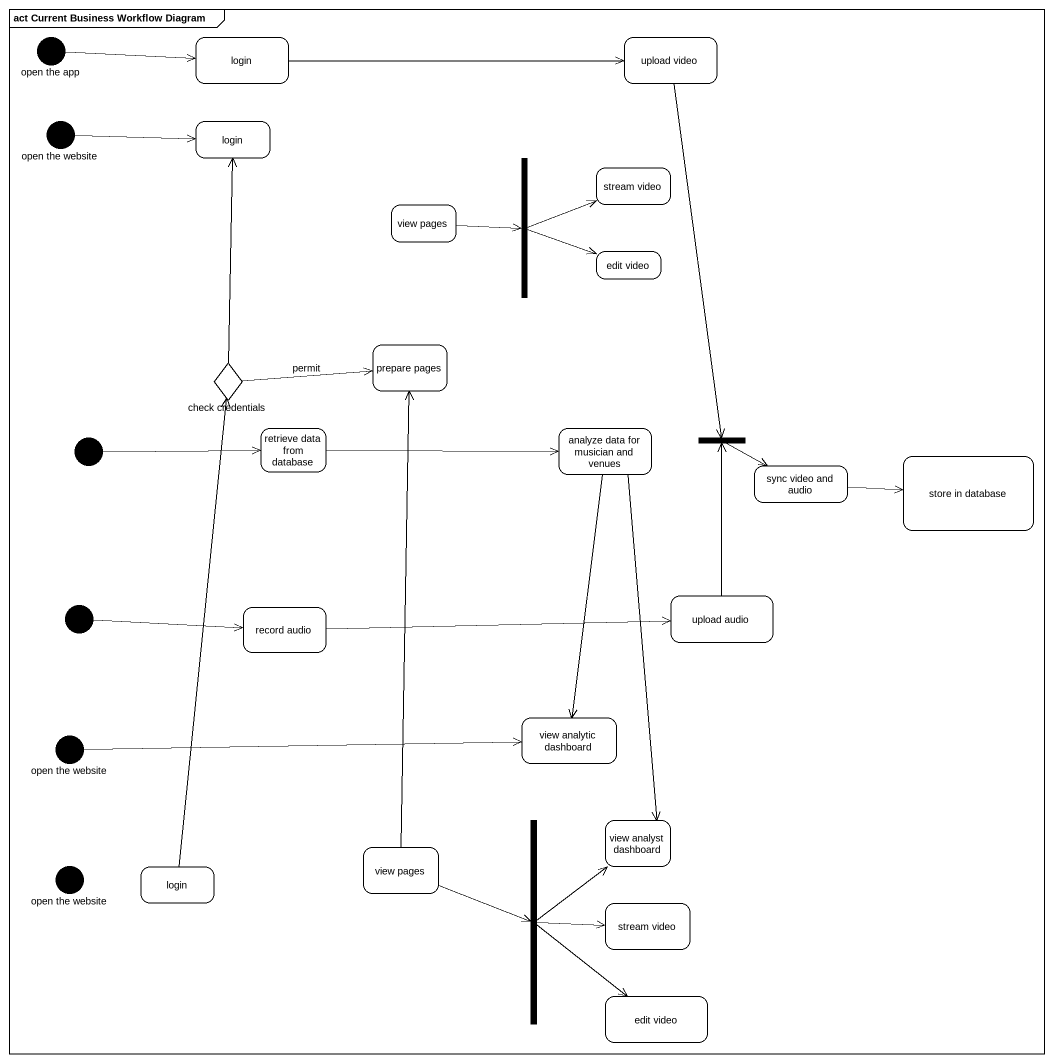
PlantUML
@startuml
mainframe act Current Business Workflow Diagram
hide empty description
state "open the app" as open_the_app <<start>>
state login
state "upload video" as upload_video
state "open the website" as open_the_website <<start>>
state "login" as login_2
state fork1 <<fork>>
state "stream video" as stream_video
state "view pages" as view_pages
state "edit video" as edit_video
state "prepare pages" as prepare_pages
state "check credentials" as check_credentials <<choice>>
state initial1 <<start>>
state "retrieve data from database" as retrieve_data_from_database
state "analyze data for musician and venues" as analyze_data_for_musician
state fork2 <<join>>
state "sync video and audio" as sync_video_and_audio
state "store in database" as store_in_database
state initial2 <<start>>
state "record audio" as record_audio
state "upload audio" as upload_audio
state "view analytic dashboard" as view_analytic_dashboard
state "open the website" as open_the_website_2 <<start>>
state "view pages" as view_pages_2
state fork3 <<fork>>
state "view analyst dashboard" as view_analyst_dashboard
state "open the website" as open_the_website_3 <<start>>
state "login" as login_3
state "stream video" as stream_video_2
state "edit video" as edit_video_2
open_the_app -right-> login
login -right-> upload_video
upload_video --> fork2
open_the_website -right-> login_2
fork1 -right-> stream_video
fork1 -right-> edit_video
view_pages -right-> fork1
check_credentials -up-> login_2
check_credentials -right-> prepare_pages : permit
initial1 -right-> retrieve_data_from_database
retrieve_data_from_database -right-> analyze_data_for_musician
analyze_data_for_musician --> view_analytic_dashboard
analyze_data_for_musician --> view_analyst_dashboard
fork2 -right-> sync_video_and_audio
sync_video_and_audio -right-> store_in_database
initial2 -right-> record_audio
record_audio -right-> upload_audio
upload_audio -up-> fork2
open_the_website_2 -right-> view_analytic_dashboard
view_pages_2 -up-> prepare_pages
view_pages_2 -right-> fork3
fork3 -up-> view_analyst_dashboard
fork3 -right-> stream_video_2
fork3 --> edit_video_2
login_3 -up-> check_credentials
@enduml
